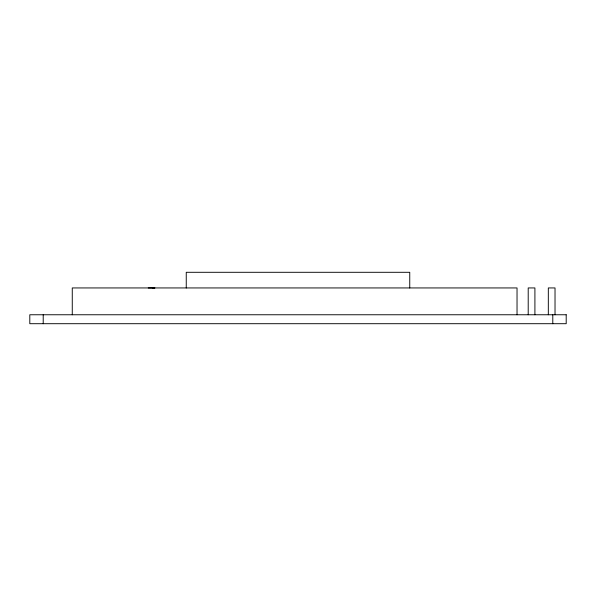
<?xml version="1.0" encoding="UTF-8"?>
<svg xmlns="http://www.w3.org/2000/svg" width="596" height="596" viewBox="0 0 596 596"><rect width="100%" height="100%" fill="white"/><g stroke="black" fill="none" stroke-linecap="round" stroke-linejoin="round"><path stroke-width="0.89" d="M152.725 287.98L154.96 287.942L148.255 287.98M555.025 314.762L555.025 287.942L548.32 287.942L548.32 314.762M552.79 314.762L552.79 323.702M534.91 314.762L534.91 287.942L528.205 287.942L528.205 314.762M517.03 314.762L517.03 287.942L72.265 287.942L72.265 314.762M409.75 287.995L409.75 272.298L186.25 272.298L186.25 287.995M43.21 314.762L43.21 323.702M566.2 314.762L29.8 314.762L29.8 323.702L566.2 323.702L566.2 314.762"/></g></svg>
